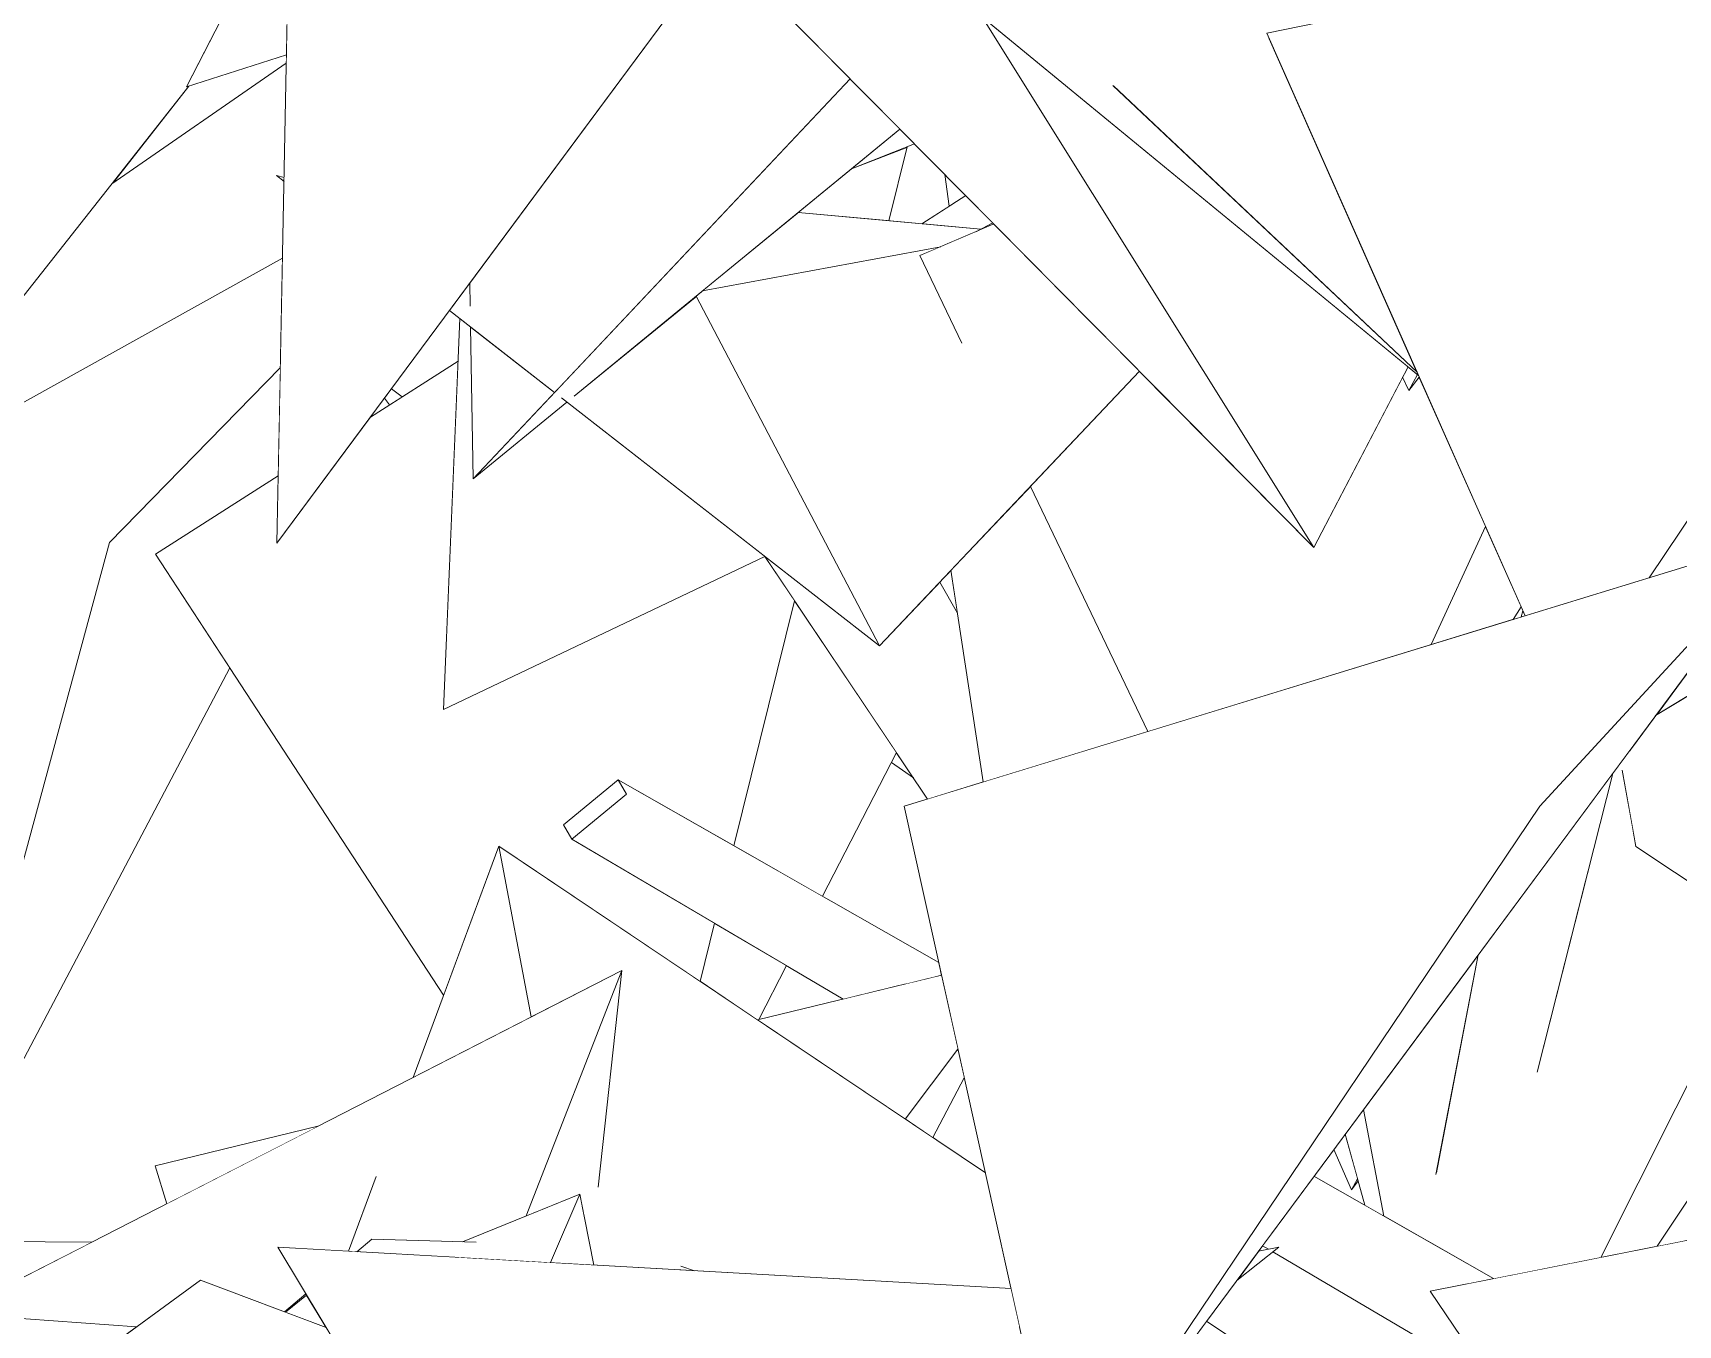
# Model space of a CAD drawing. Header units: millimetres. Extents: x -9413 to 8527, y -300 to 11224.
# Drawn here: x -7199 to -6655, y 5092 to 5520 of the extents above; entities that cross this region are included whole.
import ezdxf

# ---------------------------------------------------------------- set-up
doc = ezdxf.new("R2010")
doc.units = ezdxf.units.MM
doc.header["$MEASUREMENT"] = 0
doc.linetypes.add('Wipeout_Contour', pattern=[1000, 0, -1000])
doc.layers.add('Interior - Furniture', color=7, linetype='Continuous')
doc.layers.add('Interior - Furniture _Pen_No__4', color=7, linetype='Continuous', lineweight=20, true_color=0x029e21)

# ---------------------------------------------------------------- blocks, each defined once
blk = doc.blocks.new('Section Elem_40_6')
at = {"color": 254, "linetype": 'Wipeout_Contour', "lineweight": 0, "ltscale": 99782.065216}
blk.add_wipeout([(-7314.07, 5346.4), (-7323.14, 5278.96), (-7147.46, 5502.03), (-7148.22, 5501.79), (-7139.02, 5519.71), (-7205.69, 5577.36), (-7234.09, 5538.82), (-7239.41, 5555.39), (-7291.64, 5513.16), (-7307.56, 5394.76), (-7284.19, 5382.86)], dxfattribs=at).dxf.layer = 'Interior - Furniture'
at = {"color": 254, "linetype": 'Wipeout_Contour', "lineweight": 0, "ltscale": 26475.430021}
blk.add_wipeout([(-6912.3, 5487.81), (-6928.34, 5474.66), (-6907.44, 5482.89)], dxfattribs=at).dxf.layer = 'Interior - Furniture'
at = {"color": 254, "linetype": 'Wipeout_Contour', "lineweight": 0, "ltscale": 26931.500507}
blk.add_wipeout([(-7118.44, 5472.47), (-7115.95, 5470.52), (-7115.93, 5471.76)], dxfattribs=at).dxf.layer = 'Interior - Furniture'
at = {"color": 254, "linetype": 'Wipeout_Contour', "lineweight": 0, "ltscale": 35096.234647}
blk.add_wipeout([(-6905.65, 5445.96), (-6891.8, 5417.01), (-6861.08, 5436.03), (-6881.27, 5456.45)], dxfattribs=at).dxf.layer = 'Interior - Furniture'
at = {"color": 254, "linetype": 'Wipeout_Contour', "lineweight": 0, "ltscale": 34564.386329}
blk.add_wipeout([(-6744.02, 5401.42), (-6740.54, 5405.73), (-6740.8, 5406.34), (-6741.17, 5406.64)], dxfattribs=at).dxf.layer = 'Interior - Furniture'
at = {"color": 254, "linetype": 'Wipeout_Contour', "lineweight": 0, "ltscale": 35615.725135}
blk.add_wipeout([(-7082.75, 5398.84), (-7081.03, 5396.63), (-7076.86, 5399.29), (-7080.45, 5401.94)], dxfattribs=at).dxf.layer = 'Interior - Furniture'
at = {"color": 254, "linetype": 'Wipeout_Contour', "lineweight": 0, "ltscale": 25693.842684}
blk.add_wipeout([(-6706.91, 5326.48), (-6705.57, 5326.89), (-6706.27, 5328.46)], dxfattribs=at).dxf.layer = 'Interior - Furniture'
at = {"color": 254, "linetype": 'Wipeout_Contour', "lineweight": 0, "ltscale": 34847.408168}
blk.add_wipeout([(-7020.81, 5253.01), (-6931, 5200.13), (-6910.2, 5205.17), (-7002.72, 5267.87)], dxfattribs=at).dxf.layer = 'Interior - Furniture'
at = {"color": 254, "linetype": 'Wipeout_Contour', "lineweight": 0, "ltscale": 42282.678618}
blk.add_wipeout([(-6637.63, 5271.19), (-6668.91, 5250.53), (-6626.48, 5222.42), (-6617.13, 5241.05), (-6609.84, 5248.24)], dxfattribs=at).dxf.layer = 'Interior - Furniture'
at = {"color": 254, "linetype": 'Wipeout_Contour', "lineweight": 0, "ltscale": 35512.388499}
blk.add_wipeout([(-7317.93, 5120.67), (-7317.59, 5102.8), (-7225.53, 5096.14), (-7179.45, 5119.77)], dxfattribs=at).dxf.layer = 'Interior - Furniture'
at = {"color": 254, "linetype": 'Wipeout_Contour', "lineweight": 0, "ltscale": 34920.748527}
blk.add_wipeout([(-7091.88, 5116.57), (-7059.42, 5114.75), (-7052.46, 5119.69), (-7086.94, 5120.67)], dxfattribs=at).dxf.layer = 'Interior - Furniture'
at = {"color": 254, "linetype": 'Wipeout_Contour', "lineweight": 0, "ltscale": 59350.591725}
blk.add_wipeout([(-6792.4, 5118.54), (-6790.44, 5117.38), (-6786.98, 5118.04), (-6788.94, 5116.5), (-6717.02, 5074.16), (-6717.13, 5074.32), (-6789.05, 5123.06)], dxfattribs=at).dxf.layer = 'Interior - Furniture'
at = {"color": 254, "linetype": 'Wipeout_Contour', "lineweight": 0, "ltscale": 35005.78081}
blk.add_wipeout([(-7108.71, 5102.62), (-7115.83, 5096.71), (-7115.51, 5096.59), (-7108.49, 5102.25)], dxfattribs=at).dxf.layer = 'Interior - Furniture'
at = {"color": 254, "linetype": 'Wipeout_Contour', "lineweight": 0, "ltscale": 27055.298681}
blk.add_wipeout([(-7148.22, 5501.79), (-7115.12, 5512.35), (-7114.02, 5568.39)], dxfattribs=at).dxf.layer = 'Interior - Furniture'
at = {"color": 254, "linetype": 'Wipeout_Contour', "lineweight": 0, "ltscale": 53113.24194}
blk.add_wipeout([(-7053.44, 5372.12), (-7022.39, 5397.56), (-7024.17, 5398.95), (-7020.04, 5399.49), (-6912.3, 5487.81), (-6928.7, 5504.39)], dxfattribs=at).dxf.layer = 'Interior - Furniture'
at = {"color": 254, "linetype": 'Wipeout_Contour', "lineweight": 0, "ltscale": 34572.121823}
blk.add_wipeout([(-6746.07, 5405.75), (-6744.02, 5401.42), (-6741.17, 5406.64), (-6744.27, 5409.19)], dxfattribs=at).dxf.layer = 'Interior - Furniture'
at = {"color": 254, "linetype": 'Wipeout_Contour', "lineweight": 0, "ltscale": 34263.532213}
blk.add_wipeout([(-6706.87, 5329.81), (-6709.54, 5325.68), (-6706.91, 5326.48), (-6706.27, 5328.46)], dxfattribs=at).dxf.layer = 'Interior - Furniture'
at = {"color": 254, "linetype": 'Wipeout_Contour', "lineweight": 0, "ltscale": 34013.774413}
blk.add_wipeout([(-6673.41, 5275.77), (-6668.91, 5250.53), (-6669.73, 5283.96), (-6670.55, 5282.85)], dxfattribs=at).dxf.layer = 'Interior - Furniture'
at = {"color": 254, "linetype": 'Wipeout_Contour', "lineweight": 0, "ltscale": 26058.600708}
blk.add_wipeout([(-6899.63, 5207.73), (-7002.72, 5267.87), (-6910.2, 5205.17)], dxfattribs=at).dxf.layer = 'Interior - Furniture'
at = {"color": 254, "linetype": 'Wipeout_Contour', "lineweight": 0, "ltscale": 42324.556532}
blk.add_wipeout([(-6789.05, 5123.06), (-6717.13, 5074.32), (-6736.93, 5103.52), (-6725.05, 5105.87), (-6778.62, 5137.13)], dxfattribs=at).dxf.layer = 'Interior - Furniture'
at = {"color": 254, "linetype": 'Wipeout_Contour', "lineweight": 0, "ltscale": 26241.026083}
blk.add_wipeout([(-7108.49, 5102.25), (-7115.51, 5096.59), (-7101.97, 5091.49)], dxfattribs=at).dxf.layer = 'Interior - Furniture'
at = {"color": 254, "linetype": 'Wipeout_Contour', "lineweight": 0, "ltscale": 44428.667301}
blk.add_wipeout([(-6972.04, 5548.19), (-7054.49, 5436.97), (-7054.36, 5429.24), (-7024.21, 5403.11), (-6928.7, 5504.39)], dxfattribs=at).dxf.layer = 'Interior - Furniture'
at = {"color": 254, "linetype": 'Wipeout_Contour', "lineweight": 0, "ltscale": 34307.96709}
blk.add_wipeout([(-6736.58, 5317.38), (-6709.54, 5325.68), (-6706.87, 5329.81), (-6718.67, 5356.43)], dxfattribs=at).dxf.layer = 'Interior - Furniture'
at = {"color": 254, "linetype": 'Wipeout_Contour', "lineweight": 0, "ltscale": 42484.513276}
blk.add_wipeout([(-6669.73, 5283.96), (-6668.91, 5250.53), (-6637.63, 5271.19), (-6643.96, 5305.13), (-6662.38, 5293.86)], dxfattribs=at).dxf.layer = 'Interior - Furniture'
at = {"color": 254, "linetype": 'Wipeout_Contour', "lineweight": 0, "ltscale": 43463.618344}
blk.add_wipeout([(-6898.8, 5209.35), (-7005.43, 5272.61), (-7002.72, 5267.87), (-6899.63, 5207.73), (-6898.5, 5208)], dxfattribs=at).dxf.layer = 'Interior - Furniture'
at = {"color": 254, "linetype": 'Wipeout_Contour', "lineweight": 0, "ltscale": 33897.613915}
blk.add_wipeout([(-6778.13, 5137.78), (-6778.62, 5137.13), (-6725.05, 5105.87), (-6724.52, 5105.98)], dxfattribs=at).dxf.layer = 'Interior - Furniture'
at = {"color": 254, "linetype": 'Wipeout_Contour', "lineweight": 0, "ltscale": 60195.445556}
blk.add_wipeout([(-6875.54, 5104.42), (-7118.04, 5118.04), (-7011.19, 4941.37), (-6976.98, 4978.64), (-6985.08, 5010.57), (-6946.47, 5011.87), (-6872.81, 5092.1)], dxfattribs=at).dxf.layer = 'Interior - Furniture'
at = {"color": 254, "linetype": 'Wipeout_Contour', "lineweight": 0, "ltscale": 25510.704363}
blk.add_wipeout([(-6800.91, 5107.07), (-6786.98, 5118.04), (-6793.73, 5116.75)], dxfattribs=at).dxf.layer = 'Interior - Furniture'
at = {"color": 254, "linetype": 'Wipeout_Contour', "lineweight": 0, "ltscale": 26625.616954}
blk.add_wipeout([(-7026.45, 5400.73), (-7054.25, 5422.41), (-7053.44, 5372.12)], dxfattribs=at).dxf.layer = 'Interior - Furniture'
at = {"color": 254, "linetype": 'Wipeout_Contour', "lineweight": 0, "ltscale": 77806.179748}
blk.add_wipeout([(-6833.06, 5407.71), (-6869.14, 5369.65), (-6830.36, 5288.61), (-6736.58, 5317.38), (-6718.67, 5356.43), (-6740.54, 5405.73), (-6744.02, 5401.42), (-6746.07, 5405.75), (-6775.46, 5349.49)], dxfattribs=at).dxf.layer = 'Interior - Furniture'
at = {"color": 254, "linetype": 'Wipeout_Contour', "lineweight": 0, "ltscale": 26059.655973}
blk.add_wipeout([(-7005.43, 5272.61), (-6898.8, 5209.35), (-6899.43, 5212.21)], dxfattribs=at).dxf.layer = 'Interior - Furniture'
at = {"color": 254, "linetype": 'Wipeout_Contour', "lineweight": 0, "ltscale": 33891.434886}
blk.add_wipeout([(-6778.13, 5137.78), (-6724.52, 5105.98), (-6715.97, 5107.67), (-6775.37, 5141.51)], dxfattribs=at).dxf.layer = 'Interior - Furniture'
at = {"color": 254, "linetype": 'Wipeout_Contour', "lineweight": 0, "ltscale": 51059.932021}
blk.add_wipeout([(-6920.63, 5012.73), (-6848.93, 5015.13), (-6798.19, 5085.07), (-6810.9, 5093.59), (-6858.82, 5028.98), (-6864.94, 5056.61)], dxfattribs=at).dxf.layer = 'Interior - Furniture'
at = {"color": 254, "linetype": 'Wipeout_Contour', "lineweight": 0, "ltscale": 34423.148837}
blk.add_wipeout([(-6504.21, 5578.29), (-6791, 5519.53), (-6705.57, 5326.89), (-6664.58, 5339.47)], dxfattribs=at).dxf.layer = 'Interior - Furniture'
at = {"color": 254, "linetype": 'Wipeout_Contour', "lineweight": 0, "ltscale": 70235.305069}
blk.add_wipeout([(-6979.63, 5432.61), (-6919.06, 5316.98), (-6833.06, 5407.71), (-6861.08, 5436.03), (-6891.8, 5417.01), (-6905.65, 5445.96), (-6898.77, 5448.92), (-6977.55, 5434.32)], dxfattribs=at).dxf.layer = 'Interior - Furniture'
at = {"color": 254, "linetype": 'Wipeout_Contour', "lineweight": 0, "ltscale": 44438.607067}
blk.add_wipeout([(-7054.49, 5436.97), (-7061.24, 5427.86), (-7026.45, 5400.73), (-7024.21, 5403.11), (-7054.36, 5429.24)], dxfattribs=at).dxf.layer = 'Interior - Furniture'
at = {"color": 254, "linetype": 'Wipeout_Contour', "lineweight": 0, "ltscale": 26089.864856}
blk.add_wipeout([(-6913.43, 5281.62), (-6915.11, 5278.35), (-6907.83, 5273.27)], dxfattribs=at).dxf.layer = 'Interior - Furniture'
at = {"color": 254, "linetype": 'Wipeout_Contour', "lineweight": 0, "ltscale": 35072.745989}
blk.add_wipeout([(-7020.81, 5253.01), (-7002.72, 5267.87), (-7005.43, 5272.61), (-7023.52, 5257.74)], dxfattribs=at).dxf.layer = 'Interior - Furniture'
at = {"color": 254, "linetype": 'Wipeout_Contour', "lineweight": 0, "ltscale": 105069.278003}
blk.add_wipeout([(-7004.25, 5209.58), (-7225.53, 5096.14), (-7164.68, 5091.74), (-7143.58, 5107.18), (-7115.83, 5096.71), (-7108.71, 5102.62), (-7118.04, 5118.04), (-7094.62, 5116.73), (-7085.44, 5141.46), (-7072.29, 5120.26), (-7056.97, 5119.82), (-7035.9, 5128.42)], dxfattribs=at).dxf.layer = 'Interior - Furniture'
at = {"color": 254, "linetype": 'Wipeout_Contour', "lineweight": 0, "ltscale": 74403.617455}
blk.add_wipeout([(-6736.93, 5103.52), (-6621.16, 4932.81), (-6589.79, 4924.43), (-6605.3, 4909.42), (-6593.92, 4892.65), (-6574.11, 4945.49), (-6616.95, 4958.39), (-6555.39, 4995.43), (-6497.07, 5150.96)], dxfattribs=at).dxf.layer = 'Interior - Furniture'
at = {"color": 254, "linetype": 'Wipeout_Contour', "lineweight": 0, "ltscale": 26171.640208}
blk.add_wipeout([(-6790.32, 5517.99), (-6841.79, 5502.14), (-6741.27, 5407.38)], dxfattribs=at).dxf.layer = 'Interior - Furniture'
at = {"color": 254, "linetype": 'Wipeout_Contour', "lineweight": 0, "ltscale": 35286.263136}
blk.add_wipeout([(-7024.17, 5398.95), (-6919.06, 5316.98), (-6979.63, 5432.61), (-7020.04, 5399.49)], dxfattribs=at).dxf.layer = 'Interior - Furniture'
at = {"color": 254, "linetype": 'Wipeout_Contour', "lineweight": 0, "ltscale": 42504.052444}
blk.add_wipeout([(-6637.2, 5327.83), (-6662.38, 5293.86), (-6582.57, 5342.7), (-6596.19, 5365.48), (-6631.94, 5321)], dxfattribs=at).dxf.layer = 'Interior - Furniture'
at = {"color": 254, "linetype": 'Wipeout_Contour', "lineweight": 0, "ltscale": 43516.132153}
blk.add_wipeout([(-7004.25, 5209.58), (-7035.9, 5128.42), (-7018.17, 5135.66), (-7016.77, 5128.68), (-7012.02, 5137.97)], dxfattribs=at).dxf.layer = 'Interior - Furniture'
at = {"color": 254, "linetype": 'Wipeout_Contour', "lineweight": 0, "ltscale": 41966.329666}
blk.add_wipeout([(-6613.3, 5191.66), (-6661.91, 5118.36), (-6652.84, 5120.16), (-6579.39, 5191.22), (-6579.84, 5191.52)], dxfattribs=at).dxf.layer = 'Interior - Furniture'
at = {"color": 254, "linetype": 'Wipeout_Contour', "lineweight": 0, "ltscale": 26400.245588}
blk.add_wipeout([(-7158.57, 5145.02), (-7154.68, 5132.46), (-7104.75, 5158.06)], dxfattribs=at).dxf.layer = 'Interior - Furniture'
at = {"color": 254, "linetype": 'Wipeout_Contour', "lineweight": 0, "ltscale": 43719.906077}
blk.add_wipeout([(-7085.44, 5141.46), (-7094.62, 5116.73), (-7091.88, 5116.57), (-7086.94, 5120.67), (-7072.29, 5120.26)], dxfattribs=at).dxf.layer = 'Interior - Furniture'
at = {"color": 254, "linetype": 'Wipeout_Contour', "lineweight": 0, "ltscale": 96342.275099}
blk.add_wipeout([(-7377.29, 4936.22), (-7201.29, 5027.43), (-7121.45, 5091.8), (-7133.81, 5062.41), (-7105.1, 5077.29), (-7102.71, 5078.79), (-7103.07, 5079.4), (-7100.99, 5079.88), (-7096.62, 5082.63), (-7101.97, 5091.49), (-7143.58, 5107.18)], dxfattribs=at).dxf.layer = 'Interior - Furniture'
at = {"layer": 'Interior - Furniture _Pen_No__4', "linetype": 'Continuous'}
for p, q in [((-7094.62, 5116.73), (-7085.44, 5141.48)), ((-7091.88, 5116.57), (-7086.94, 5120.67)), ((-7143.58, 5107.18), (-7101.97, 5091.49)), ((-7115.83, 5096.71), (-7108.71, 5102.62)), ((-7115.51, 5096.59), (-7108.49, 5102.25))]:
    blk.add_line(p, q, dxfattribs=at)
at = {"color": 254, "linetype": 'Wipeout_Contour', "lineweight": 0, "ltscale": 114924.81402}
blk.add_wipeout([(-6958.43, 5585.16), (-6740.8, 5406.34), (-6741.27, 5407.38), (-6841.79, 5502.14), (-6880.19, 5536.98), (-6893.75, 5541.45), (-6889.77, 5545.67), (-6909.13, 5563.24), (-6937.63, 5584.6), (-6936.74, 5585.4), (-6944.52, 5585.32), (-6944.68, 5585.11), (-6944.97, 5585.31)], dxfattribs=at).dxf.layer = 'Interior - Furniture'
at = {"color": 254, "linetype": 'Wipeout_Contour', "lineweight": 0, "ltscale": 62362.905998}
blk.add_wipeout([(-7236.28, 5120.14), (-7233.77, 5120.12), (-7133.89, 5309.62), (-7158.47, 5347.23), (-7117.87, 5373.13), (-7117.17, 5408.84), (-7173.64, 5351.11)], dxfattribs=at).dxf.layer = 'Interior - Furniture'
at = {"color": 254, "linetype": 'Wipeout_Contour', "lineweight": 0, "ltscale": 84181.912713}
blk.add_wipeout([(-6680.53, 5114.68), (-6661.91, 5118.36), (-6603.15, 5206.97), (-6609.64, 5211.27), (-6593.21, 5234.51), (-6589.31, 5240.38), (-6583.46, 5236.65), (-6549.66, 5287.63), (-6557.17, 5300.21), (-6617.13, 5241.05)], dxfattribs=at).dxf.layer = 'Interior - Furniture'
at = {"color": 254, "linetype": 'Wipeout_Contour', "lineweight": 0, "ltscale": 26066.231673}
blk.add_wipeout([(-7027.82, 5112.97), (-7013.46, 5112.17), (-7018.17, 5135.66)], dxfattribs=at).dxf.layer = 'Interior - Furniture'
at = {"color": 254, "linetype": 'Wipeout_Contour', "lineweight": 0, "ltscale": 26639.235297}
blk.add_wipeout([(-7164.68, 5091.74), (-7378.15, 5107.18), (-7377.29, 4936.22)], dxfattribs=at).dxf.layer = 'Interior - Furniture'
at = {"layer": 'Interior - Furniture _Pen_No__4', "linetype": 'Continuous'}
for p, q in [((-7378.15, 5107.18), (-7164.68, 5091.74)), ((-7377.29, 4936.22), (-7143.58, 5107.18))]:
    blk.add_line(p, q, dxfattribs=at)
at = {"color": 254, "linetype": 'Wipeout_Contour', "lineweight": 0, "ltscale": 26106.255548}
blk.add_wipeout([(-6744.27, 5409.19), (-6885.23, 5525.01), (-6775.46, 5349.49)], dxfattribs=at).dxf.layer = 'Interior - Furniture'
at = {"color": 254, "linetype": 'Wipeout_Contour', "lineweight": 0, "ltscale": 116156.452365}
blk.add_wipeout([(-7281.63, 5331.67), (-7263.78, 5239.12), (-7226.83, 5235.38), (-7259.77, 5218.32), (-7255.81, 5197.78), (-7208.93, 5230.81), (-7242.62, 5129.42), (-7240.84, 5120.17), (-7236.28, 5120.14), (-7173.64, 5351.11), (-7117.17, 5408.84), (-7116.45, 5445.15), (-7251.44, 5370)], dxfattribs=at).dxf.layer = 'Interior - Furniture'
at = {"color": 254, "linetype": 'Wipeout_Contour', "lineweight": 0, "ltscale": 93195.9931}
blk.add_wipeout([(-6721.03, 5214.78), (-6758.96, 5163.63), (-6752.3, 5128.37), (-6715.97, 5107.67), (-6680.53, 5114.68), (-6626.48, 5222.42), (-6668.91, 5250.53), (-6669.94, 5256.33), (-6701.55, 5175.99), (-6684.6, 5242.96), (-6735.01, 5142.13)], dxfattribs=at).dxf.layer = 'Interior - Furniture'
at = {"color": 254, "linetype": 'Wipeout_Contour', "lineweight": 0, "ltscale": 43537.577256}
blk.add_wipeout([(-7052.46, 5119.69), (-7059.42, 5114.75), (-7027.82, 5112.97), (-7018.17, 5135.66), (-7056.97, 5119.82)], dxfattribs=at).dxf.layer = 'Interior - Furniture'
at = {"layer": 'Interior - Furniture _Pen_No__4', "linetype": 'Continuous'}
for p, q in [((-6744.02, 5401.42), (-6746.07, 5405.75)), ((-6741.17, 5406.64), (-6744.02, 5401.42)), ((-6744.02, 5401.42), (-6740.54, 5405.73)), ((-7236.28, 5120.14), (-7173.64, 5351.11)), ((-7158.57, 5145.02), (-7104.75, 5158.06)), ((-7154.68, 5132.46), (-7158.57, 5145.02)), ((-7317.93, 5120.67), (-7179.45, 5119.77)), ((-7086.94, 5120.67), (-7052.45, 5119.69))]:
    blk.add_line(p, q, dxfattribs=at)
at = {"color": 254, "linetype": 'Wipeout_Contour', "lineweight": 0, "ltscale": 87498.135025}
blk.add_wipeout([(-6880.19, 5536.98), (-6841.79, 5502.14), (-6790.32, 5517.99), (-6791, 5519.53), (-6774.05, 5523), (-6678.82, 5552.34), (-6708.82, 5557.28), (-6712.55, 5554.65), (-6714.36, 5558.19), (-6831.85, 5577.53)], dxfattribs=at).dxf.layer = 'Interior - Furniture'
at = {"color": 254, "linetype": 'Wipeout_Contour', "lineweight": 0, "ltscale": 42486.04288}
blk.add_wipeout([(-6735.01, 5142.13), (-6684.6, 5242.96), (-6681.51, 5255.2), (-6676.56, 5274.74), (-6721.03, 5214.78)], dxfattribs=at).dxf.layer = 'Interior - Furniture'
at = {"color": 254, "linetype": 'Wipeout_Contour', "lineweight": 0, "ltscale": 95438.186055}
blk.add_wipeout([(-7044.92, 5250.63), (-7034.22, 5194.22), (-7004.25, 5209.58), (-7012.02, 5137.97), (-7016.77, 5128.68), (-7013.46, 5112.17), (-6985.85, 5110.62), (-6984.69, 5111.81), (-6980.23, 5110.3), (-6875.54, 5104.42), (-6884.01, 5142.66)], dxfattribs=at).dxf.layer = 'Interior - Furniture'
at = {"color": 254, "linetype": 'Wipeout_Contour', "lineweight": 0, "ltscale": 33976.29638}
blk.add_wipeout([(-6765.01, 5155.48), (-6758.55, 5131.93), (-6752.3, 5128.37), (-6758.96, 5163.63)], dxfattribs=at).dxf.layer = 'Interior - Furniture'
at = {"layer": 'Interior - Furniture _Pen_No__4', "linetype": 'Continuous'}
for p, q in [((-7056.97, 5119.82), (-7018.17, 5135.66)), ((-7018.17, 5135.66), (-7027.82, 5112.97)), ((-7013.46, 5112.17), (-7018.17, 5135.66)), ((-7011.19, 4941.37), (-7118.04, 5118.04))]:
    blk.add_line(p, q, dxfattribs=at)
at = {"color": 254, "linetype": 'Wipeout_Contour', "lineweight": 0, "ltscale": 61810.282284}
blk.add_wipeout([(-6974.74, 5550.92), (-6775.46, 5349.49), (-6885.23, 5525.01), (-6890.88, 5529.66), (-6907.61, 5526.75), (-6898.76, 5536.13), (-6947.18, 5575.93)], dxfattribs=at).dxf.layer = 'Interior - Furniture'
at = {"color": 254, "linetype": 'Wipeout_Contour', "lineweight": 0, "ltscale": 42486.293608}
blk.add_wipeout([(-6701.55, 5175.99), (-6669.94, 5256.33), (-6673.41, 5275.77), (-6670.55, 5282.85), (-6676.56, 5274.74)], dxfattribs=at).dxf.layer = 'Interior - Furniture'
at = {"color": 254, "linetype": 'Wipeout_Contour', "lineweight": 0, "ltscale": 26294.308983}
blk.add_wipeout([(-7073.29, 5174.18), (-7034.22, 5194.22), (-7044.92, 5250.63)], dxfattribs=at).dxf.layer = 'Interior - Furniture'
at = {"color": 254, "linetype": 'Wipeout_Contour', "lineweight": 0, "ltscale": 34577.120072}
blk.add_wipeout([(-6959.41, 5193.25), (-6910.53, 5160.45), (-6893.09, 5183.58), (-6898.5, 5208)], dxfattribs=at).dxf.layer = 'Interior - Furniture'
at = {"color": 254, "linetype": 'Wipeout_Contour', "lineweight": 0, "ltscale": 33997.274986}
blk.add_wipeout([(-6765.01, 5155.48), (-6768.81, 5150.36), (-6762.91, 5137.08), (-6760.96, 5140.73)], dxfattribs=at).dxf.layer = 'Interior - Furniture'
at = {"color": 254, "linetype": 'Wipeout_Contour', "lineweight": 0, "ltscale": 25961.624086}
blk.add_wipeout([(-6985.85, 5110.62), (-6980.23, 5110.3), (-6984.69, 5111.81)], dxfattribs=at).dxf.layer = 'Interior - Furniture'
at = {"layer": 'Interior - Furniture _Pen_No__4', "linetype": 'Continuous'}
for p, q in [((-6791, 5519.53), (-6504.21, 5578.29)), ((-6841.86, 5502.21), (-6741.27, 5407.38)), ((-6980.23, 5110.3), (-6984.7, 5111.81))]:
    blk.add_line(p, q, dxfattribs=at)
at = {"color": 254, "linetype": 'Wipeout_Contour', "lineweight": 0, "ltscale": 116140.627932}
blk.add_wipeout([(-7113.71, 5583.82), (-7118.31, 5350.86), (-6972.04, 5548.19), (-6974.74, 5550.92), (-6960.32, 5564), (-6949.86, 5578.12), (-6958.43, 5585.16), (-6944.97, 5585.31), (-6944.68, 5585.11), (-6931.31, 5603.15), (-6945.07, 5620.87), (-7003.67, 5556.61), (-7042.68, 5614.14)], dxfattribs=at).dxf.layer = 'Interior - Furniture'
at = {"color": 254, "linetype": 'Wipeout_Contour', "lineweight": 0, "ltscale": 26350.3217}
blk.add_wipeout([(-6881.59, 5456.77), (-6887.23, 5453.88), (-6881.27, 5456.45)], dxfattribs=at).dxf.layer = 'Interior - Furniture'
at = {"color": 254, "linetype": 'Wipeout_Contour', "lineweight": 0, "ltscale": 43392.474195}
blk.add_wipeout([(-6869.14, 5369.65), (-6895.4, 5341.94), (-6884.73, 5271.93), (-6830.36, 5288.61), (-6831.8, 5291.61)], dxfattribs=at).dxf.layer = 'Interior - Furniture'
at = {"color": 254, "linetype": 'Wipeout_Contour', "lineweight": 0, "ltscale": 34480.578658}
blk.add_wipeout([(-6893.09, 5183.58), (-6910.53, 5160.45), (-6901.43, 5154.34), (-6890.99, 5174.11)], dxfattribs=at).dxf.layer = 'Interior - Furniture'
at = {"color": 254, "linetype": 'Wipeout_Contour', "lineweight": 0, "ltscale": 25479.450515}
blk.add_wipeout([(-6762.91, 5137.08), (-6760.77, 5140.03), (-6760.96, 5140.73)], dxfattribs=at).dxf.layer = 'Interior - Furniture'
at = {"layer": 'Interior - Furniture _Pen_No__4', "linetype": 'Continuous'}
blk.add_line((-7054.36, 5429.23), (-7054.49, 5436.97), dxfattribs=at)
at = {"color": 254, "linetype": 'Wipeout_Contour', "lineweight": 0, "ltscale": 36040.699581}
blk.add_wipeout([(-7172.89, 5469.75), (-7115.18, 5509.59), (-7115.12, 5512.35), (-7147.46, 5502.03)], dxfattribs=at).dxf.layer = 'Interior - Furniture'
at = {"color": 254, "linetype": 'Wipeout_Contour', "lineweight": 0, "ltscale": 44040.780335}
blk.add_wipeout([(-6945.96, 5460.21), (-6977.55, 5434.32), (-6898.77, 5448.92), (-6887.23, 5453.88), (-6885.5, 5454.77)], dxfattribs=at).dxf.layer = 'Interior - Furniture'
at = {"color": 254, "linetype": 'Wipeout_Contour', "lineweight": 0, "ltscale": 53124.234106}
blk.add_wipeout([(-7063.18, 5295.92), (-6956.91, 5346.49), (-7022.39, 5397.56), (-7053.44, 5372.12), (-7054.25, 5422.41), (-7057.79, 5425.17)], dxfattribs=at).dxf.layer = 'Interior - Furniture'
at = {"color": 254, "linetype": 'Wipeout_Contour', "lineweight": 0, "ltscale": 25538.613404}
blk.add_wipeout([(-6858.82, 5028.98), (-6617.95, 5353.78), (-6700.73, 5263.9)], dxfattribs=at).dxf.layer = 'Interior - Furniture'
at = {"color": 254, "linetype": 'Wipeout_Contour', "lineweight": 0, "ltscale": 26158.032822}
blk.add_wipeout([(-6895.4, 5341.94), (-6899.12, 5338.02), (-6893.24, 5327.74)], dxfattribs=at).dxf.layer = 'Interior - Furniture'
at = {"layer": 'Interior - Furniture _Pen_No__4', "linetype": 'Continuous'}
for p, q in [((-7148.22, 5501.79), (-7114.02, 5568.39)), ((-7115.12, 5512.35), (-7148.22, 5501.79)), ((-7115.18, 5509.59), (-7172.89, 5469.75)), ((-7115.95, 5470.52), (-7118.44, 5472.47)), ((-7118.44, 5472.47), (-7115.93, 5471.76)), ((-6898.77, 5448.92), (-6977.55, 5434.32)), ((-6891.8, 5417), (-6905.65, 5445.96))]:
    blk.add_line(p, q, dxfattribs=at)
at = {"color": 254, "linetype": 'Wipeout_Contour', "lineweight": 0, "ltscale": 35295.778276}
blk.add_wipeout([(-6928.34, 5474.66), (-6945.96, 5460.21), (-6915.91, 5457.51), (-6909.84, 5481.94)], dxfattribs=at).dxf.layer = 'Interior - Furniture'
at = {"color": 254, "linetype": 'Wipeout_Contour', "lineweight": 0, "ltscale": 140930.750011}
blk.add_wipeout([(-7117.87, 5373.13), (-7158.47, 5347.23), (-7063.18, 5201.43), (-7044.92, 5250.63), (-6978.39, 5205.98), (-6973.61, 5225.22), (-7020.81, 5253.01), (-7023.52, 5257.74), (-7005.43, 5272.61), (-6967.24, 5250.85), (-6947.13, 5331.85), (-6956.94, 5346.47), (-7063.18, 5295.92), (-7058.38, 5411.08), (-7087.4, 5392.57), (-7118.31, 5350.86)], dxfattribs=at).dxf.layer = 'Interior - Furniture'
at = {"layer": 'Interior - Furniture _Pen_No__4', "linetype": 'Continuous'}
for p, q in [((-7118.31, 5350.86), (-7113.71, 5583.82)), ((-6972.04, 5548.19), (-7118.31, 5350.86)), ((-7323.14, 5278.96), (-7147.46, 5502.03)), ((-7053.44, 5372.12), (-6928.7, 5504.39)), ((-7251.44, 5370), (-7116.45, 5445.15)), ((-7063.18, 5295.92), (-7057.79, 5425.17)), ((-7026.45, 5400.73), (-7061.24, 5427.86)), ((-7053.44, 5372.12), (-7054.25, 5422.41)), ((-7173.64, 5351.11), (-7117.17, 5408.84)), ((-7087.4, 5392.57), (-7058.38, 5411.08)), ((-7082.75, 5398.84), (-7081.03, 5396.63)), ((-7076.86, 5399.29), (-7080.45, 5401.94)), ((-7022.39, 5397.56), (-7053.44, 5372.12)), ((-7158.47, 5347.23), (-7117.87, 5373.13)), ((-7063.18, 5201.43), (-7158.47, 5347.23)), ((-7133.89, 5309.62), (-7233.77, 5120.12)), ((-7005.43, 5272.61), (-7023.52, 5257.74)), ((-7002.72, 5267.87), (-7005.43, 5272.61)), ((-7020.81, 5253.01), (-7002.72, 5267.87)), ((-7023.52, 5257.74), (-7020.81, 5253.01)), ((-7073.29, 5174.18), (-7044.92, 5250.63)), ((-7044.92, 5250.63), (-7034.22, 5194.22)), ((-7225.53, 5096.14), (-7004.25, 5209.58)), ((-7004.25, 5209.58), (-7035.9, 5128.42)), ((-7012.02, 5137.96), (-7004.25, 5209.58))]:
    blk.add_line(p, q, dxfattribs=at)
at = {"color": 254, "linetype": 'Wipeout_Contour', "lineweight": 0, "ltscale": 52852.148794}
blk.add_wipeout([(-6909.84, 5481.94), (-6915.91, 5457.51), (-6905.02, 5456.53), (-6895.97, 5462.32), (-6897.47, 5472.81), (-6907.44, 5482.89)], dxfattribs=at).dxf.layer = 'Interior - Furniture'
at = {"color": 254, "linetype": 'Wipeout_Contour', "lineweight": 0, "ltscale": 34872.305878}
blk.add_wipeout([(-6947.13, 5331.85), (-6967.24, 5250.85), (-6937.9, 5234.13), (-6913.43, 5281.62)], dxfattribs=at).dxf.layer = 'Interior - Furniture'
at = {"color": 254, "linetype": 'Wipeout_Contour', "lineweight": 0, "ltscale": 43473.209069}
blk.add_wipeout([(-6978.39, 5205.98), (-6959.41, 5193.25), (-6958.91, 5193.37), (-6949.74, 5211.17), (-6973.61, 5225.22)], dxfattribs=at).dxf.layer = 'Interior - Furniture'
at = {"layer": 'Interior - Furniture _Pen_No__4', "linetype": 'Continuous'}
for p, q in [((-6912.3, 5487.81), (-7020.04, 5399.49)), ((-6907.44, 5482.89), (-6928.34, 5474.66)), ((-6909.84, 5481.94), (-6915.91, 5457.51)), ((-6931, 5200.13), (-7020.81, 5253.01)), ((-6973.61, 5225.22), (-6978.39, 5205.98)), ((-6958.91, 5193.37), (-6949.74, 5211.17))]:
    blk.add_line(p, q, dxfattribs=at)
at = {"color": 254, "linetype": 'Wipeout_Contour', "lineweight": 0, "ltscale": 43955.600085}
blk.add_wipeout([(-6905.02, 5456.53), (-6885.5, 5454.77), (-6881.59, 5456.77), (-6888.71, 5463.96), (-6890.53, 5465.8)], dxfattribs=at).dxf.layer = 'Interior - Furniture'
at = {"color": 254, "linetype": 'Wipeout_Contour', "lineweight": 0, "ltscale": 61064.169742}
blk.add_wipeout([(-6956.94, 5346.47), (-6903.14, 5266.28), (-6884.73, 5271.93), (-6893.24, 5327.74), (-6899.12, 5338.02), (-6919.06, 5316.98), (-6956.91, 5346.49)], dxfattribs=at).dxf.layer = 'Interior - Furniture'
at = {"layer": 'Interior - Furniture _Pen_No__4', "linetype": 'Continuous'}
for p, q in [((-6740.8, 5406.34), (-6958.43, 5585.16)), ((-6895.97, 5462.32), (-6897.47, 5472.81)), ((-6905.02, 5456.53), (-6890.53, 5465.8)), ((-6945.96, 5460.21), (-6885.5, 5454.77)), ((-6887.23, 5453.88), (-6881.59, 5456.77)), ((-6905.65, 5445.96), (-6881.27, 5456.45)), ((-6979.63, 5432.61), (-6919.06, 5316.98)), ((-6919.06, 5316.98), (-7024.17, 5398.95)), ((-6956.91, 5346.49), (-7063.18, 5295.92)), ((-6947.13, 5331.85), (-6967.24, 5250.85))]:
    blk.add_line(p, q, dxfattribs=at)
at = {"color": 254, "linetype": 'Wipeout_Contour', "lineweight": 0, "ltscale": 34225.846683}
blk.add_wipeout([(-6910.89, 5263.9), (-6858.82, 5028.98), (-6700.73, 5263.9), (-6617.95, 5353.78)], dxfattribs=at).dxf.layer = 'Interior - Furniture'
at = {"layer": 'Interior - Furniture _Pen_No__4', "linetype": 'Continuous'}
for p, q in [((-6504.21, 5578.29), (-6664.58, 5339.47)), ((-6775.46, 5349.49), (-6974.74, 5550.92)), ((-6885.23, 5525.01), (-6775.46, 5349.49)), ((-6705.57, 5326.89), (-6791, 5519.53)), ((-6919.06, 5316.98), (-6833.06, 5407.71)), ((-6775.46, 5349.49), (-6744.27, 5409.19)), ((-6830.36, 5288.61), (-6869.14, 5369.65)), ((-6910.89, 5263.9), (-6617.95, 5353.78)), ((-6617.95, 5353.78), (-6858.82, 5028.98)), ((-6718.67, 5356.43), (-6736.58, 5317.38)), ((-6700.73, 5263.9), (-6617.95, 5353.78)), ((-6903.14, 5266.28), (-6956.94, 5346.47)), ((-6582.57, 5342.7), (-6662.38, 5293.86)), ((-6893.24, 5327.74), (-6899.12, 5338.02)), ((-6884.73, 5271.93), (-6895.4, 5341.94)), ((-6709.54, 5325.68), (-6706.87, 5329.81)), ((-6706.91, 5326.48), (-6706.27, 5328.46)), ((-6937.9, 5234.13), (-6913.43, 5281.62)), ((-6915.11, 5278.35), (-6907.83, 5273.27)), ((-6899.43, 5212.21), (-7005.43, 5272.61)), ((-6701.55, 5175.97), (-6676.56, 5274.74)), ((-6668.91, 5250.53), (-6673.41, 5275.78)), ((-6858.82, 5028.98), (-6910.89, 5263.9)), ((-6858.82, 5028.98), (-6700.73, 5263.9)), ((-6884.01, 5142.66), (-7044.92, 5250.63)), ((-6626.48, 5222.42), (-6668.91, 5250.53)), ((-6680.53, 5114.68), (-6617.13, 5241.05)), ((-6735.02, 5142.11), (-6721.03, 5214.78)), ((-6959.41, 5193.25), (-6898.5, 5208)), ((-6603.15, 5206.97), (-6661.91, 5118.36)), ((-6893.09, 5183.58), (-6910.53, 5160.45)), ((-6901.43, 5154.34), (-6890.99, 5174.11)), ((-6752.3, 5128.37), (-6758.96, 5163.63)), ((-6758.55, 5131.93), (-6765.01, 5155.48)), ((-6762.91, 5137.08), (-6768.81, 5150.36)), ((-6736.93, 5103.52), (-6497.07, 5150.96)), ((-6715.97, 5107.67), (-6775.37, 5141.51)), ((-6760.96, 5140.73), (-6762.91, 5137.08)), ((-6762.91, 5137.08), (-6760.77, 5140.03)), ((-7118.04, 5118.04), (-6875.54, 5104.42)), ((-6800.91, 5107.07), (-6786.98, 5118.04)), ((-6786.98, 5118.04), (-6793.73, 5116.75)), ((-6790.44, 5117.38), (-6792.4, 5118.54)), ((-6717.02, 5074.16), (-6788.94, 5116.5)), ((-6621.16, 4932.81), (-6736.93, 5103.52)), ((-6798.19, 5085.07), (-6810.9, 5093.59))]:
    blk.add_line(p, q, dxfattribs=at)

msp = doc.modelspace()

# ---------------------------------------------------------------- block references
at = {"layer": 'Interior - Furniture'}
msp.add_blockref('Section Elem_40_6', (0, 0), dxfattribs=at)

doc.saveas('drawing.dxf')
